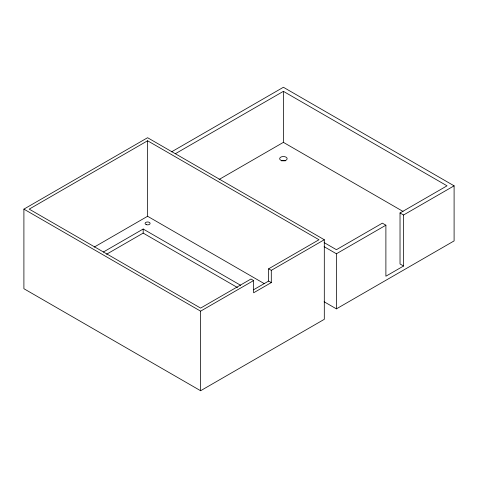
<?xml version="1.0" encoding="UTF-8"?>
<svg xmlns="http://www.w3.org/2000/svg" width="478" height="478" viewBox="0 0 478 478"><rect width="100%" height="100%" fill="white"/><g stroke="black" fill="none" stroke-linecap="round" stroke-linejoin="round"><path stroke-width="0.72" d="M23.9 209.131L147.594 137.718L324.305 239.741L324.305 319.316L200.611 390.735L23.9 288.712L23.9 209.131L200.611 311.154L253.621 280.55L253.621 292.793L271.295 282.588L271.295 270.345L324.305 239.741M253.495 289.805L268.642 281.058L268.642 268.815L319.005 239.741L147.594 140.777L29.2 209.131L200.611 308.095L250.974 279.015L253.621 280.55M171.53 151.855L283.4 87.265L454.1 185.823L454.1 240.912L336.41 308.86L324.126 301.767M175.348 153.731L283.4 91.346L447.032 185.823L400.026 212.961L400.026 263.97L403.563 266.013L403.563 214.998L454.1 185.823M94.19 247.108L147.594 216.277L264.232 283.615M219.085 179.489L283.4 142.36L403.05 211.443M103.338 252.031L143.179 229.028L240.721 285.342M106.552 254.254L143.179 233.109L237.488 287.559M324.126 246.672L336.41 253.77L385.889 225.204L385.889 276.212L403.563 266.013M400.026 212.961L403.563 214.998M385.889 225.204L382.358 223.16L336.41 249.689L324.12 242.591M268.642 268.815L271.295 270.345M268.642 281.058L271.295 282.588M336.41 253.77L336.41 308.86M283.4 91.346L283.4 142.36M200.611 311.154L200.611 390.735M147.594 140.777L147.594 216.277M143.179 229.028L143.179 233.109M281.524 160.889A3.746 2.163 0 0 1 285.27 160.889M281.524 160.56A3.746 2.163 0 0 0 287.147 158.684A3.746 2.163 0 0 0 281.524 156.808A3.746 2.163 0 0 0 281.524 160.56M146.346 224.666A2.498 1.44 0 0 0 150.098 223.417A2.498 1.44 0 0 0 146.346 222.168A2.498 1.44 0 0 0 146.346 224.666"/></g></svg>
